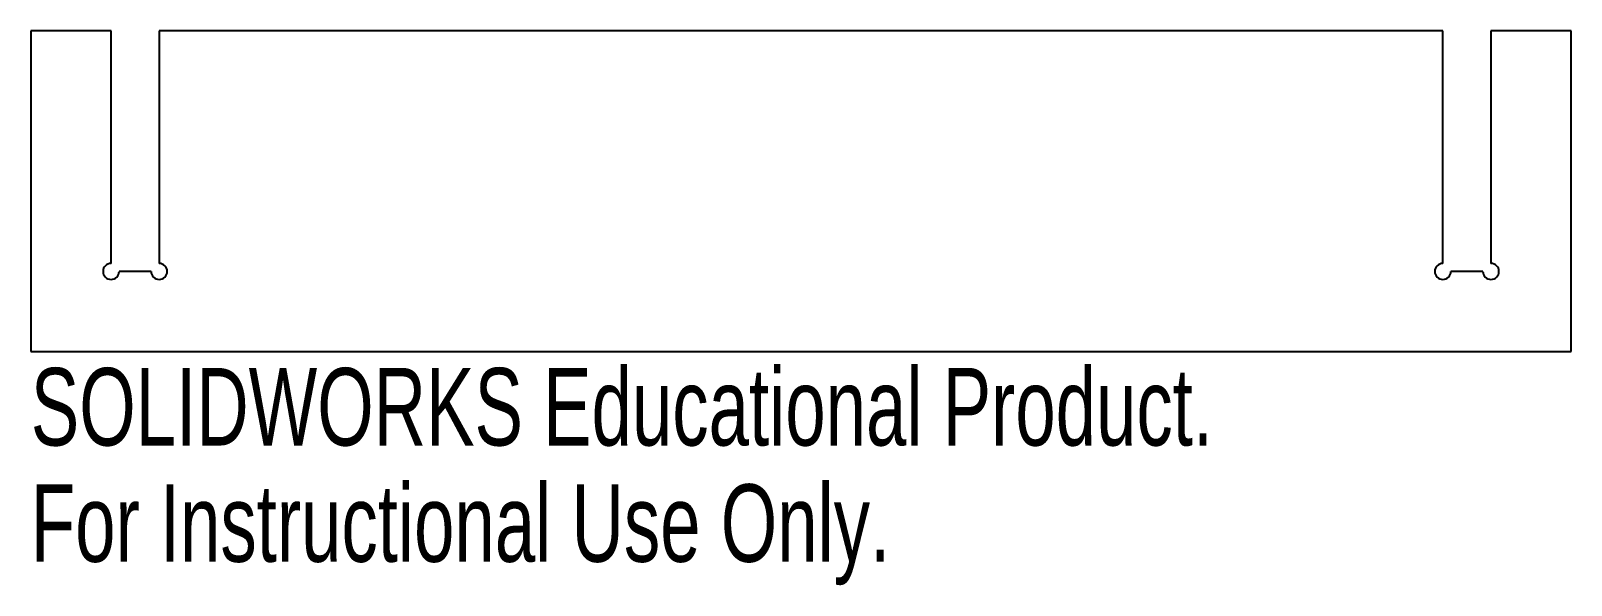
# Model space of a CAD drawing. Header units: millimetres. Extents: x -48 to 48, y -24.6 to 10.
import ezdxf

# ---------------------------------------------------------------- set-up
doc = ezdxf.new("R2010")
doc.units = ezdxf.units.MM
doc.styles.add('SLDTEXTSTYLE0', font='TXT', dxfattribs={"width": 0.7})

msp = doc.modelspace()

# ---------------------------------------------------------------- linework, layer by layer
at = {"color": 7, "linetype": 'Continuous', "lineweight": 25}
for p, q in [((-48, 10), (-48, -10)), ((-43, 10), (-48, 10)), ((-43, -4.5), (-43, 10)), ((-40, 10), (-40, -4.5)), ((40, 10), (-40, 10)), ((40, -4.5), (40, 10)), ((43, 10), (43, -4.5)), ((48, 10), (43, 10)), ((48, -10), (48, 10)), ((-40.5, -5), (-42.5, -5)), ((42.5, -5), (40.5, -5)), ((-48, -10), (48, -10))]:
    msp.add_line(p, q, dxfattribs=at)
for centre, start, end in [((-43, -5), 90, 0), ((-40, -5), 180, 90), ((40, -5), 90, 0), ((43, -5), 180, 90)]:
    msp.add_arc(centre, 0.5, start, end, dxfattribs=at)

# ---------------------------------------------------------------- texts
at = {"color": 7, "linetype": 'Continuous', "char_height": 4.83362, "attachment_point": 1, "style": 'SLDTEXTSTYLE0'}
for s, insert in [('SOLIDWORKS Educational Product.', (-48, -11.02)), ('For Instructional Use Only.', (-48, -18.27))]:
    msp.add_mtext(s, dxfattribs=dict(at, insert=insert))

doc.saveas('drawing.dxf')
